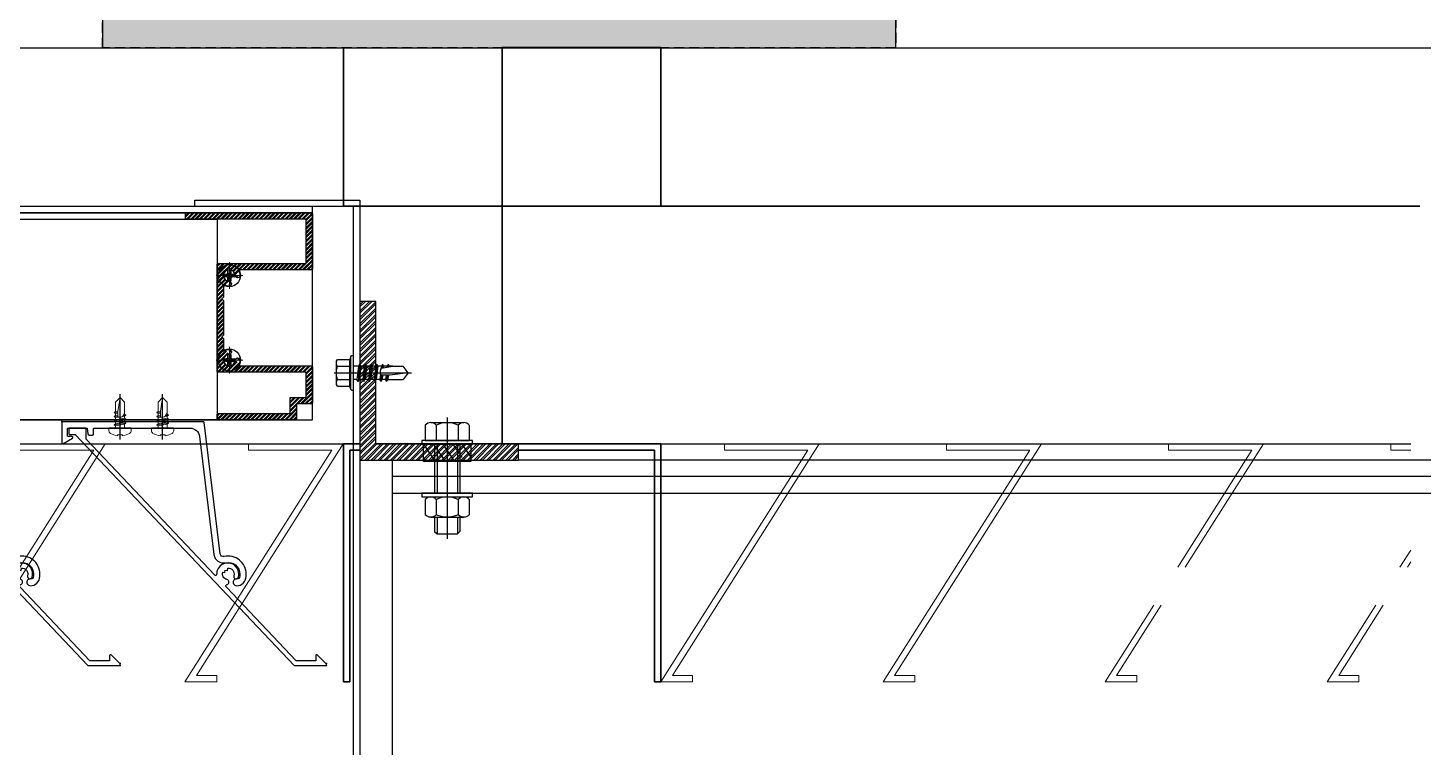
# Model space of a CAD drawing. Header units: millimetres. Extents: x 2519235 to 7246330, y 25937 to 201821.
# Drawn here: x 2726295.5 to 2726735.2, y 74143.2 to 74370 of the extents above; entities that cross this region are included whole.
import ezdxf

# ---------------------------------------------------------------- set-up
doc = ezdxf.new("R2010")
doc.units = ezdxf.units.MM
doc.set_wipeout_variables(frame=1)
for name, pattern in [('CENTER', [50.8, 31.75, -6.35, 6.35, -6.35]), ('HIDDEN', [0.375, 0.25, -0.125]), ('Xref-PLAN-106.940$0$HIDDEN2', [4.7625, 3.175, -1.5875])]:
    doc.linetypes.add(name, pattern=pattern)
for name, color, linetype in [('000 - 0_HIDE_OBJ_FRAMING_DEF_SUB_1', 7, 'Continuous'), ('000 - CONCRETE_COL_CUT_COLOR_1', 7, 'Continuous'), ('000 - CONCRETE_COL_CUT_COLOR_5', 7, 'Continuous'), ('000 - CONCRETE_COL_HATCH_', 7, 'Continuous'), ('000 - CONCRETE_COL_WIPEOUT_', 7, 'Continuous'), ('000 - STRUCTURE_STEEL_ACCESORIES_MAIN_COLOR_2', 7, 'Continuous'), ('000 - STRUCTURE_STEEL_ACCESORIES_WIPEOUT_', 7, 'Continuous'), ('010 - ASPG_ACCESSORIES_HATCH_', 7, 'Continuous'), ('010 - ASPG_ACCESSORIES_MAIN_COLOR_1', 7, 'Continuous'), ('010 - ASPG_ACCESSORIES_SUB_COLOR_2', 7, 'Continuous'), ('010 - ASPG_ACCESSORIES_SYMBOL_', 7, 'Continuous'), ('010 - ASPG_EXTR_DEF_SUB', 7, 'Continuous'), ('010 - ASPG_EXTR_MAIN_COLOR_2', 7, 'Continuous'), ('010 - ASPG_FASTERN_DEF_SUB', 7, 'Continuous'), ('010 - ASPG_FASTERN_MAIN_COLOR_1', 7, 'Continuous'), ('010 - ASPG_FASTERN_SUB_COLOR_2', 7, 'Continuous'), ('010 - ASPG_FLASHING_MAIN_COLOR_3', 7, 'Continuous'), ('010 - ASPG_FRAMING_CUT_COLOR_4', 7, 'Continuous'), ('010 - ASPG_FRAMING_HATCH_', 7, 'Continuous'), ('010 - ASPG_FRAMING_MAIN_COLOR_2', 7, 'Continuous'), ('010 - ASPG_FRAMING_SUB_COLOR_2', 7, 'Continuous'), ('010 - ASPG_FRAMING_WIPEOUT_', 7, 'Continuous'), ('_LOUVER-SB', 7, 'Continuous'), ('A-GENM', 7, 'Continuous'), ('A-GLAZ-CURT', 7, 'Continuous'), ('BOLT & SCREW', 7, 'Continuous'), ('Center Line', 7, 'CENTER'), ('Xref-PLAN-106.940$0$_Col-BOTTOM', 7, 'Xref-PLAN-106.940$0$HIDDEN2'), ('Xref-PLAN-106.940$0$_PP-Dim', 7, 'Continuous')]:
    doc.layers.add(name, color=color, linetype=linetype)
doc.layers.add('12-GRID', color=7, linetype='CENTER', lineweight=13)
doc.layers.add('SCREW', color=7, linetype='Continuous', lineweight=5)

# ---------------------------------------------------------------- blocks, each defined once
blk = doc.blocks.new('DPA_CP_Entrance Louver Grill Vertical - Louver Grill Vertical Z-27946342-ENTRANCE 1 - LOWER ROOF LEVEL PLAN')
at = {"layer": '000 - 0_HIDE_OBJ_FRAMING_DEF_SUB_1', "color": 7, "lineweight": 35}
for p, q in [((-700, 200), (-702, 200)), ((-702, 200), (-702, 127)), ((-700, 125), (-700, 200)), ((-702, 127), (-750, 127)), ((-750, 127), (-750, 125)), ((-750, 125), (-700, 125)), ((-700, 50), (-750, 50)), ((-750, 50), (-750, 0.07)), ((-700, 0.07), (-700, 50))]:
    blk.add_line(p, q, dxfattribs=at)
at = {"layer": '000 - 0_HIDE_OBJ_FRAMING_DEF_SUB_1', "color": 7}
for p, q in [((-750, 50), (-750, 125)), ((750, 125), (-750, 125)), ((750, 50), (-750, 50))]:
    blk.add_line(p, q, dxfattribs=at)
blk = doc.blocks.new('DPA_CP_Entrance Louver Grill Vertical - Louver Grill Vertical Z-27954336-ENTRANCE 1 - LOWER ROOF LEVEL PLAN')
at = {"layer": '000 - 0_HIDE_OBJ_FRAMING_DEF_SUB_1', "color": 7}
for p, q in [((202, 200), (200, 200)), ((200, 200), (200, 125)), ((200, 125), (200, 200)), ((200, 200), (202, 200)), ((202, 127), (202, 200)), ((202, 200), (202, 127)), ((250, 125), (-36.32, 125)), ((250, 125), (-36.32, 125)), ((250, 125), (-36.32, 125)), ((250, 125), (-36.32, 125)), ((200, 125), (250, 125)), ((250, 125), (200, 125)), ((250, 127), (202, 127)), ((202, 127), (250, 127)), ((250, 125), (250, 127)), ((250, 127), (250, 125)), ((250, 50), (250, 125)), ((250, 125), (250, 50)), ((250, 50), (250, 125)), ((250, 125), (250, 50)), ((-39.16, 50), (250, 50)), ((250, 50), (-39.16, 50)), ((-39.16, 50), (250, 50)), ((250, 50), (-39.16, 50)), ((200, 50), (200, 0)), ((250, 50), (200, 50)), ((200, 50), (250, 50)), ((200, 0), (200, 50)), ((250, 0), (250, 50)), ((250, 50), (250, 0)), ((200, 0), (250, 0)), ((250, 0), (200, 0))]:
    blk.add_line(p, q, dxfattribs=at)
blk = doc.blocks.new('DPA_CP_Entrance Louver Grill Vertical - Louver Grill Vertical Z-27954203-ENTRANCE 1 - LOWER ROOF LEVEL PLAN')
at = {"layer": '000 - 0_HIDE_OBJ_FRAMING_DEF_SUB_1', "color": 7}
for p, q in [((-750, 127), (-750, 125)), ((-750, 125), (-750, 127)), ((-750, 125), (-744, 125)), ((-744, 125), (-750, 125)), ((-750, 50), (-750, 125)), ((-750, 125), (-750, 50)), ((-744, 125), (-750, 125)), ((-744, 125), (-750, 125)), ((-750, 50), (-750, 125)), ((-750, 125), (-750, 50)), ((-744, 125), (-750, 125)), ((-744, 125), (-750, 125)), ((-750, 50), (-750, 0)), ((-750, 0), (-750, 50))]:
    blk.add_line(p, q, dxfattribs=at)
blk = doc.blocks.new('GM_Louver Grill Vertical Z1 - Z Profile-27954269-ENTRANCE 1 - LOWER ROOF LEVEL PLAN')
at = {"layer": '000 - 0_HIDE_OBJ_FRAMING_DEF_SUB_1', "color": 7, "lineweight": 9}
for p, q in [((3.73, 2), (50, 75)), ((50, 75), (3.73, 2)), ((50, 75), (40, 75)), ((40, 75), (40, 73)), ((40, 73), (40, 75)), ((40, 75), (50, 75)), ((46.37, 73), (0.1, 0)), ((0.1, 0), (46.37, 73)), ((40, 73), (46.37, 73)), ((46.37, 73), (40, 73)), ((0.1, 0), (30, 0)), ((30, 0), (0.1, 0)), ((30, 2), (3.73, 2)), ((3.73, 2), (30, 2)), ((30, 0), (30, 2)), ((30, 2), (30, 0))]:
    blk.add_line(p, q, dxfattribs=at)
blk = doc.blocks.new('GM_Louver Grill Vertical Z1 - Z Profile-V106-ENTRANCE 1 - LOWER ROOF LEVEL PLAN')
at = {"layer": '000 - 0_HIDE_OBJ_FRAMING_DEF_SUB_1', "color": 7, "lineweight": 9}
for p, q in [((34.7, 50.86), (50, 75)), ((50, 75), (34.7, 50.86)), ((50, 75), (40, 75)), ((40, 75), (40, 73)), ((40, 73), (40, 75)), ((40, 75), (50, 75)), ((46.37, 73), (32.34, 50.86)), ((32.34, 50.86), (46.37, 73)), ((40, 73), (46.37, 73)), ((46.37, 73), (40, 73)), ((24.73, 38.86), (0.1, 0)), ((0.1, 0), (24.73, 38.86)), ((3.73, 2), (27.1, 38.86)), ((27.1, 38.86), (3.73, 2)), ((0.1, 0), (30, 0)), ((30, 0), (0.1, 0)), ((30, 2), (3.73, 2)), ((3.73, 2), (30, 2)), ((30, 0), (30, 2)), ((30, 2), (30, 0))]:
    blk.add_line(p, q, dxfattribs=at)
blk = doc.blocks.new('GM_Louver Grill Vertical Z1 - Z Profile-V107-ENTRANCE 1 - LOWER ROOF LEVEL PLAN')
at = {"layer": '000 - 0_HIDE_OBJ_FRAMING_DEF_SUB_1', "color": 7, "lineweight": 9}
for p, q in [((34.7, 50.86), (50, 75)), ((50, 75), (34.7, 50.86)), ((50, 75), (40, 75)), ((40, 75), (40, 73)), ((40, 73), (40, 75)), ((40, 75), (50, 75)), ((46.37, 73), (32.34, 50.86)), ((32.34, 50.86), (46.37, 73)), ((40, 73), (46.37, 73)), ((46.37, 73), (40, 73)), ((23.68, 33.48), (27.1, 38.86)), ((24.73, 38.86), (23.68, 37.21)), ((23.68, 37.21), (24.73, 38.86)), ((27.1, 38.86), (23.68, 33.48)), ((30, 2), (23.68, 2)), ((23.68, 2), (30, 2)), ((23.68, 0), (30, 0)), ((30, 0), (23.68, 0)), ((30, 0), (30, 2)), ((30, 2), (30, 0))]:
    blk.add_line(p, q, dxfattribs=at)
blk = doc.blocks.new('GM_Louver Grill Vertical Z1 - Z Profile-27946408-ENTRANCE 1 - LOWER ROOF LEVEL PLAN')
at = {"layer": '000 - 0_HIDE_OBJ_FRAMING_DEF_SUB_1', "color": 7, "lineweight": 9}
for p, q in [((3.73, 2), (50, 75)), ((50, 75), (40, 75)), ((40, 75), (40, 73)), ((46.37, 73), (0.1, 0)), ((40, 73), (46.37, 73)), ((0.1, 0), (30, 0)), ((30, 2), (3.73, 2)), ((30, 0), (30, 2))]:
    blk.add_line(p, q, dxfattribs=at)
blk = doc.blocks.new('A$C7e7c92b9')
at = {"layer": 'A-GENM', "color": 7, "lineweight": 9, "rotation": 180}
for p in [(127395.18, 9933.47), (127470.18, 9933.47)]:
    blk.add_blockref('GM_Louver Grill Vertical Z1 - Z Profile-27946408-ENTRANCE 1 - LOWER ROOF LEVEL PLAN', p, dxfattribs=at)
at = {"layer": 'A-GENM', "color": 7, "rotation": 180}
for name, p in [('GM_Louver Grill Vertical Z1 - Z Profile-27954269-ENTRANCE 1 - LOWER ROOF LEVEL PLAN', (127620.18, 9933.47)), ('GM_Louver Grill Vertical Z1 - Z Profile-27954269-ENTRANCE 1 - LOWER ROOF LEVEL PLAN', (127690.18, 9933.47)), ('GM_Louver Grill Vertical Z1 - Z Profile-V106-ENTRANCE 1 - LOWER ROOF LEVEL PLAN', (127760.18, 9933.47)), ('GM_Louver Grill Vertical Z1 - Z Profile-V107-ENTRANCE 1 - LOWER ROOF LEVEL PLAN', (127830.18, 9933.47))]:
    blk.add_blockref(name, p, dxfattribs=at)
at = {"layer": 'A-GLAZ-CURT', "color": 7, "rotation": 180}
for name, p in [('DPA_CP_Entrance Louver Grill Vertical - Louver Grill Vertical Z-27946342-ENTRANCE 1 - LOWER ROOF LEVEL PLAN', (126770.18, 10058.47)), ('DPA_CP_Entrance Louver Grill Vertical - Louver Grill Vertical Z-27954203-ENTRANCE 1 - LOWER ROOF LEVEL PLAN', (126770.18, 10058.47)), ('DPA_CP_Entrance Louver Grill Vertical - Louver Grill Vertical Z-27954336-ENTRANCE 1 - LOWER ROOF LEVEL PLAN', (127770.18, 10058.47))]:
    blk.add_blockref(name, p, dxfattribs=at)
blk = doc.blocks.new('Xref-PLAN-106.940$0$_C400-250')
at = {"color": 7}
blk.add_lwpolyline([(125, 0), (125, -400), (-125, -400), (-125, 0)], close=True, dxfattribs=at)
at = {"layer": 'Defpoints', "color": 7}
for p, q in [((0, -144.1), (0, -255.9)), ((-55.9, -200), (55.9, -200))]:
    blk.add_line(p, q, dxfattribs=at)
blk = doc.blocks.new('Xref-PLAN-106.940')
at = {"layer": 'Xref-PLAN-106.940$0$_PP-Dim', "color": 7}
for p, q in [((124644.18, 10358.4), (130394.18, 10358.4)), ((124644.18, 10058.4), (130394.18, 10058.4))]:
    blk.add_line(p, q, dxfattribs=at)
at = {"layer": 'Xref-PLAN-106.940$0$_Col-BOTTOM', "color": 7}
blk.add_blockref('Xref-PLAN-106.940$0$_C400-250', (127519.18, 10458.4), dxfattribs=at)
blk = doc.blocks.new('*U3031')
at = {"color": 7}
for p, q in [((14475, -25), (-3458.59, -25)), ((-3458.59, -144.93), (-3458.59, -25)), ((-3458.59, -30.08), (14475, -30.08)), ((-3458.59, -35.39), (14475, -35.39))]:
    blk.add_line(p, q, dxfattribs=at)
blk = doc.blocks.new('W-1-PP17-ENT1_REV03_20260817-115107_UPPER_ROOF_EXPL')
at = {"color": 7}
blk.add_blockref('Xref-PLAN-106.940', (-135619.34, -23258.4), dxfattribs=at)
at = {"layer": '000 - 0_HIDE_OBJ_FRAMING_DEF_SUB_1', "color": 7}
blk.add_blockref('A$C7e7c92b9', (-135619.34, -23258.4), dxfattribs=at)
at = {"layer": '_LOUVER-SB', "color": 7}
blk.add_blockref('*U3031', (-4675.16, -13305), dxfattribs=at)
blk = doc.blocks.new('*U2952')
at = {"layer": '12-GRID', "color": 7, "linetype": 'CENTER'}
for p, q in [((0, -6.2), (0, 2.2)), ((-4.2, -2), (4.2, -2))]:
    blk.add_line(p, q, dxfattribs=at)
at = {"layer": 'BOLT & SCREW', "color": 7}
for p, q in [((-0.55, -1.77), (-1.77, -1.56)), ((-0.55, -2.23), (-1.77, -2.44)), ((-0.46, -1.77), (-0.88, -1.56)), ((-0.46, -2.23), (-0.88, -2.44)), ((-0.23, -1.45), (-0.44, -0.23)), ((-0.23, -1.54), (-0.44, -1.12)), ((-0.23, -2.46), (-0.44, -2.88)), ((-0.23, -2.55), (-0.44, -3.77)), ((0.23, -1.45), (0.44, -0.23)), ((0.23, -1.54), (0.44, -1.12)), ((0.44, -2.88), (0.23, -2.46)), ((0.23, -2.55), (0.44, -3.77)), ((0.46, -1.77), (0.88, -1.56)), ((0.46, -2.23), (0.88, -2.44)), ((0.55, -1.77), (1.77, -1.56)), ((0.55, -2.23), (1.77, -2.44))]:
    blk.add_line(p, q, dxfattribs=at)
for points in [[(-1.77, -1.56), (-0.88, -1.56, 0.414214), (-0.44, -1.12), (-0.44, -0.23), (0.44, -0.23), (0.44, -1.12, 0.414214), (0.88, -1.56), (1.77, -1.56), (1.77, -2.44), (0.88, -2.44, 0.414214), (0.44, -2.88), (0.44, -3.77), (-0.44, -3.77), (-0.44, -2.88, 0.414214), (-0.88, -2.44), (-1.77, -2.44)], [(0.23, -2.46, -0.414214), (0.46, -2.23), (0.55, -2.23), (0.55, -1.77), (0.46, -1.77, -0.414214), (0.23, -1.54), (0.23, -1.45), (-0.23, -1.45), (-0.23, -1.54, -0.414214), (-0.46, -1.77), (-0.55, -1.77), (-0.55, -2.23), (-0.46, -2.23, -0.414214), (-0.23, -2.46), (-0.23, -2.55), (0.23, -2.55)]]:
    blk.add_lwpolyline(points, format="xyb", close=True, dxfattribs=at)
blk.add_circle((0, -2), 3.5, dxfattribs=at)
blk = doc.blocks.new('000_ASPG_TYP_FILES_20260218-010703_FRAME_EXTR_')
at = {"layer": '010 - ASPG_FRAMING_HATCH_'}
h = blk.add_hatch(dxfattribs=at)
h.set_pattern_fill('ANSI32', scale=0.1, angle=180)
edge = h.paths.add_edge_path()
edge.add_line((2, 16), (2, 2))
edge.add_line((2, 2), (39.7, 2))
edge.add_arc((39.7, 1.7), 0.3, 0, 90, ccw=False)
edge.add_line((40, 1.7), (40, 0.3))
edge.add_arc((39.7, 0.3), 0.3, -90, 0, ccw=False)
edge.add_line((39.7, 0), (0.3, 0))
edge.add_arc((0.3, 0.3), 0.3, 180, 270, ccw=False)
edge.add_line((0, 0.3), (0, 17.7))
edge.add_arc((0.3, 17.7), 0.3, 90, 180, ccw=False)
edge.add_line((0.3, 18), (22.56, 18))
edge.add_arc((22.56, 18.5), 0.5, 270, 380.2095)
edge.add_arc((26.17, 19.83), 3.35, 182.0638, 200.2095, ccw=False)
edge.add_arc((23.58, 19.74), 0.76, 2.0638, 182.0638, ccw=False)
edge.add_arc((26.17, 19.83), 1.83, 182.0638, 447.9362)
edge.add_arc((26.26, 22.42), 0.76, 87.9362, 267.9362, ccw=False)
edge.add_arc((26.17, 19.83), 3.35, 69.7905, 87.9362, ccw=False)
edge.add_arc((27.5, 23.44), 0.5, 249.7905, 360)
edge.add_line((28, 23.44), (28, 26.68))
edge.add_line((28, 26.68), (28.5, 27.18))
edge.add_line((28.5, 27.18), (28, 27.68))
edge.add_line((28, 27.68), (28, 38.62))
edge.add_line((28, 38.62), (28.5, 39.12))
edge.add_line((28.5, 39.12), (28, 39.62))
edge.add_line((28, 39.62), (28, 42.86))
edge.add_arc((27.5, 42.86), 0.5, 0, 110.2095)
edge.add_arc((26.17, 46.47), 3.35, 272.0638, 290.2095, ccw=False)
edge.add_arc((26.26, 43.88), 0.76, 92.0638, 272.0638, ccw=False)
edge.add_arc((26.17, 46.47), 1.83, 272.0638, 537.9362)
edge.add_arc((23.58, 46.56), 0.76, 177.9362, 357.9362, ccw=False)
edge.add_arc((26.17, 46.47), 3.35, 159.7905, 177.9362, ccw=False)
edge.add_arc((22.56, 47.8), 0.5, 339.7905, 450)
edge.add_line((22.56, 48.3), (0.3, 48.3))
edge.add_arc((0.3, 48.6), 0.3, 180, 270, ccw=False)
edge.add_line((0, 48.6), (0, 60))
edge.add_arc((0.3, 60), 0.3, 90, 180, ccw=False)
edge.add_line((0.3, 60.3), (5, 60.3))
edge.add_line((5, 60.3), (5, 65))
edge.add_arc((5.3, 65), 0.3, 90, 180, ccw=False)
edge.add_line((5.3, 65.3), (30, 65.3))
edge.add_line((30, 65.3), (30, 63.6))
edge.add_arc((29.7, 63.6), 0.3, -90, 0, ccw=False)
edge.add_line((29.7, 63.3), (7.3, 63.3))
edge.add_arc((7.3, 63), 0.3, 90, 180)
edge.add_line((7, 63), (7, 58.3))
edge.add_line((7, 58.3), (2.3, 58.3))
edge.add_arc((2.3, 58), 0.3, 90, 180)
edge.add_line((2, 58), (2, 50.6))
edge.add_arc((2.3, 50.6), 0.3, 180, 270)
edge.add_line((2.3, 50.3), (29.7, 50.3))
edge.add_arc((29.7, 50), 0.3, 0, 90, ccw=False)
edge.add_line((30, 50), (30, 26.68))
edge.add_line((30, 26.68), (30, 16.3))
edge.add_arc((29.7, 16.3), 0.3, -90, 0, ccw=False)
edge.add_line((29.7, 16), (2, 16))
at = {"layer": '010 - ASPG_FRAMING_CUT_COLOR_4', "color": 7}
blk.add_lwpolyline([(2, 16), (2, 2), (39.7, 2, -0.414214), (40, 1.7), (40, 0.3, -0.414214), (39.7, 0), (0.3, 0, -0.414214), (0, 0.3), (0, 17.7, -0.414214), (0.3, 18), (22.56, 18, 0.52173), (23.03, 18.67, -0.079342), (22.82, 19.71, -1), (24.34, 19.76, 2.296346), (26.24, 21.66, -1), (26.29, 23.18, -0.079342), (27.33, 22.97, 0.52173), (28, 23.44), (28, 26.68), (28.5, 27.18), (28, 27.68), (28, 38.62), (28.5, 39.12), (28, 39.62), (28, 42.86, 0.52173), (27.33, 43.33, -0.079342), (26.29, 43.12, -1), (26.24, 44.64, 2.296346), (24.34, 46.54, -1), (22.82, 46.59, -0.079342), (23.03, 47.63, 0.52173), (22.56, 48.3), (0.3, 48.3, -0.414214), (0, 48.6), (0, 60, -0.414214), (0.3, 60.3), (5, 60.3), (5, 65, -0.414214), (5.3, 65.3), (30, 65.3), (30, 63.6, -0.414214), (29.7, 63.3), (7.3, 63.3, 0.414214), (7, 63), (7, 58.3), (2.3, 58.3, 0.414214), (2, 58), (2, 50.6, 0.414214), (2.3, 50.3), (29.7, 50.3, -0.414214), (30, 50), (30, 26.68), (30, 16.3, -0.414214), (29.7, 16)], format="xyb", close=True, dxfattribs=at)
at = {"color": 7}
for p in [(26.17, 48.47), (26.17, 21.83)]:
    blk.add_blockref('*U2952', p, dxfattribs=at)
blk = doc.blocks.new('PZG35-9D5')
at = {"layer": 'Center Line', "color": 7}
blk.add_line((0, 3.73), (0, -10.53), dxfattribs=at)
at = {"layer": 'SCREW', "color": 7}
for p, q in [((-1.4, 0), (-1.4, -1.09)), ((1.4, 0), (1.4, -0.59)), ((-1.85, -1.4), (1.85, -0.9)), ((-1.85, -1.4), (-1.4, -1.09)), ((-1.85, -1.4), (-1.4, -1.71)), ((-1.85, -2.7), (1.85, -2.2)), ((-1.85, -2.7), (-1.4, -2.39)), ((-1.85, -2.7), (-1.4, -3.01)), ((-1.85, -4), (-1.4, -3.69)), ((-1.85, -4), (-0.99, -3.88)), ((-1.85, -4), (-1.4, -4.31)), ((-1.4, -1.09), (1.4, -0.59)), ((-1.4, -1.71), (1.4, -1.21)), ((-1.4, -1.71), (-1.4, -2.39)), ((-1.4, -2.39), (1.4, -1.89)), ((-1.4, -3.01), (1.4, -2.51)), ((-1.4, -3.01), (-1.4, -3.69)), ((-1.4, -3.69), (-0.84, -3.59)), ((-1.4, -4.31), (-1.18, -4.27)), ((-1.4, -4.31), (-1.4, -8.1)), ((0.56, -3.34), (1.4, -3.19)), ((0.71, -3.65), (1.85, -3.5)), ((0.71, -3.93), (1.4, -3.81)), ((1.85, -0.9), (1.4, -0.59)), ((1.85, -0.9), (1.4, -1.21)), ((1.4, -1.21), (1.4, -1.89)), ((1.85, -2.2), (1.4, -1.89)), ((1.85, -2.2), (1.4, -2.51)), ((1.4, -2.51), (1.4, -3.19)), ((1.85, -3.5), (1.4, -3.19)), ((1.85, -3.5), (1.4, -3.81)), ((1.4, -3.81), (1.4, -4.49)), ((0, -9.5), (-1.4, -8.1)), ((0, -9.5), (1.4, -8.1)), ((0.71, -4.61), (1.4, -4.49)), ((0.71, -4.95), (1.85, -4.8)), ((0.71, -5.23), (1.4, -5.11)), ((1.85, -4.8), (1.4, -4.49)), ((1.85, -4.8), (1.4, -5.11)), ((1.4, -5.11), (1.4, -8.1))]:
    blk.add_line(p, q, dxfattribs=at)
blk.add_lwpolyline([(0, -9.5), (0.71, -5.23), (0.71, -3.6, 0.417657), (0.41, -3.3, 0.108102), (-0.84, -3.59), (-1.4, -4.7)], format="xyb", dxfattribs=at)
blk = doc.blocks.new('*U2951')
at = {"layer": 'SCREW', "color": 7}
blk.add_lwpolyline([(3.03, 1.78, 0.09906), (0.8, 2.55), (0.8, 2.27), (-0.8, 2.27), (-0.8, 2.55, 0.09906), (-3.03, 1.78, 0.266588), (-3.5, 0.96), (-3.5, 0.2, 0.414214), (-3.3, 0), (3.3, 0, 0.414214), (3.5, 0.2), (3.5, 0.96, 0.266588)], format="xyb", close=True, dxfattribs=at)
blk.add_blockref('PZG35-9D5', (0, 0), dxfattribs=at)
blk = doc.blocks.new('*U2950')
at = {"color": 7}
blk.add_point((0, 0), dxfattribs=at)
at = {"layer": '010 - ASPG_ACCESSORIES_MAIN_COLOR_1', "color": 7}
blk.add_lwpolyline([(-39.7, -0.6, 0.414214), (-40, -0.9), (-40, -7.37, 0.57735), (-39.65, -7.57), (-36.64, -5.83, 0.767327), (-36.79, -5.3), (-37.9, -5.3, -0.414214), (-38.2, -5), (-38.2, -2.8, -0.414214), (-38, -2.6), (-32.18, -2.6, -0.388879), (-31.98, -2.78), (-31.85, -4.34, 0.388879), (-31.35, -4.8), (-30.3, -4.8, 0.414214), (-30, -4.5), (-30, -2.9, -0.414214), (-29.7, -2.6), (0.41, -2.6, -0.378969), (3.39, -5.24), (7.95, -42.52, 0.446593), (11.62, -45.08, -0.489802), (16.08, -48.68), (16.06, -49.36, -0.18248), (15.8, -50.02, -0.267949), (15.33, -50.17, 1.122115), (15.1, -52.34, 0.405004), (18.06, -49.4), (18.08, -48.72, 0.489805), (11.16, -43.13, -0.446597), (9.94, -42.28), (4.87, -0.85, 0.364176), (4.57, -0.6)], format="xyb", close=True, dxfattribs=at)
at = {"layer": '010 - ASPG_EXTR_DEF_SUB', "color": 7}
for p in [(-40, -0.5), (43.44, -76.9), (43.44, -77.5)]:
    blk.add_point(p, dxfattribs=at)
at = {"layer": '010 - ASPG_EXTR_MAIN_COLOR_2', "color": 7}
blk.add_lwpolyline([(11.37, -48.15), (11.47, -47.44), (12.18, -47.56), (12.29, -46.79, -0.535538), (14.19, -49.17, 0.991572), (15.66, -49.58, 1.157025), (8.79, -48.77, -0.688558), (8.27, -48.99), (-17.14, -22.17), (-32.34, -6.13), (-32.34, -2.9, 0.414312), (-32.64, -2.6), (-37.54, -2.6, 0.414116), (-37.84, -2.9), (-37.84, -4.3, 0.414214), (-37.54, -4.6), (-35.99, -4.6, -0.205895), (-35.77, -4.69), (33.23, -77.5), (43.14, -77.5, 0.668179), (43.36, -76.99), (40.52, -74.15, 0.668179), (40.01, -74.36), (40.01, -76), (33.87, -76), (11.86, -52.78, -0.558354), (12.08, -51.95, 0.766275), (12.04, -50.39, -0.438583), (10.71, -48.05)], format="xyb", close=True, dxfattribs=at)
at = {"layer": 'SCREW', "color": 7, "rotation": 180}
for p in [(-21.65, -2.5), (-8.24, -2.5)]:
    blk.add_blockref('*U2951', p, dxfattribs=at)
blk = doc.blocks.new('*U3028')
at = {"color": 7}
blk.add_wipeout([(1440, 4), (60, 4), (60, 69.3), (1440, 69.3)], dxfattribs=at).dxf.layer = '010 - ASPG_FRAMING_WIPEOUT_'
at = {"layer": '010 - ASPG_FRAMING_MAIN_COLOR_2', "color": 7}
blk.add_lwpolyline([(1410, 69.3), (90, 69.3), (90, 6), (1410, 6)], close=True, dxfattribs=at)
at = {"layer": '010 - ASPG_FRAMING_SUB_COLOR_2', "color": 7}
for points in [[(1440, 4), (60, 4), (60, 69.3), (1440, 69.3)], [(60, 2), (60, 4), (1440, 4), (1440, 2)]]:
    blk.add_lwpolyline(points, close=True, dxfattribs=at)
at = {"color": 7, "xscale": -1, "rotation": 180}
for p in [(1336.03, 69.3), (1401.03, 69.3)]:
    blk.add_blockref('*U2950', p, dxfattribs=at)
at = {"color": 7, "xscale": -1}
blk.add_blockref('000_ASPG_TYP_FILES_20260218-010703_FRAME_EXTR_', (1440, 4), dxfattribs=at)
blk = doc.blocks.new('W-1-PP17-ENT1_REV02_20260416-153151_PP17_ENT1_ASPG_MAIN_LOPL')
at = {"color": 7, "xscale": -1, "rotation": 180}
blk.add_blockref('*U3028', (-9599, -13248), dxfattribs=at)
at = {"layer": '010 - ASPG_FLASHING_MAIN_COLOR_3', "color": 7}
blk.add_lwpolyline([(-8196, -13248), (-8144, -13248), (-8144, -13560), (-8054, -13560), (-8054, -13512), (-8052, -13512), (-8052, -13562), (-8146, -13562), (-8146, -13250), (-8196, -13250)], close=True, dxfattribs=at)
blk = doc.blocks.new('*U3274')
at = {"layer": '000 - CONCRETE_COL_HATCH_'}
h = blk.add_hatch(dxfattribs=at)
h.set_pattern_fill('AR-CONC', scale=0.04)
h.set_pattern_definition([(50, (500, -831306.8257), (7.28738676, -0.63756342), [0.762, -8.382]), (355, (500, -831306.826), (-1.40973686, 7.64227381), [0.6096, -6.70562337]), (100.4514447, (500.607, -831306.879), (5.877649884, 7.004710076), [0.64760035, -7.123609784]), (46.1842, (500, -831304.794), (10.84316164, -1.68169312), [1.143, -12.573]), (96.6355576, (500.904, -831304.934), (9.49616536, 9.89704498), [0.97140093, -10.68542433]), (351.1841512, (500, -831304.794), (9.49616536, 9.89704498), [0.91439868, -10.05838928]), (21, (501.016, -831305.3017), (6.06457565, -4.090607927), [0.762, -8.382]), (326, (501.016, -831305.302), (2.472081134, 7.367518645), [0.6096, -6.7056]), (71.451445, (501.5214, -831305.6426), (8.53665677, 3.276910755), [0.64760035, -7.123597504]), (37.5, (500, -831306.8257), (0.12354413, 3.382201555), [0, -6.62432, 0, -6.8072, 0, -6.731]), (7.5, (500, -831306.8257), (2.6727865, 4.007222993), [0, -3.88112, 0, -6.47192, 0, -2.5654]), (327.5, (497.7343, -831306.8257), (5.423623807, -0.22914976), [0, -2.54, 0, -7.9248, 0, -10.5156]), (317.5, (496.7183, -831306.8257), (5.925167255, 1.01705964), [0, -3.302, 0, -5.26288, 0, -7.4676])])
h.paths.add_polyline_path([(0, 0), (250, 0), (250, 400), (0, 400)])
at = {"layer": '000 - CONCRETE_COL_CUT_COLOR_1', "color": 7, "lineweight": -2}
blk.add_lwpolyline([(0, 0), (250, 0), (250, 400), (0, 400), (0, 400), (0, 400), (0, 400), (0, 400), (0, 400), (0, 400), (0, 400), (0, 400), (0, 400), (0, 400), (0, 400), (0, 400), (0, 400), (0, 400), (0, 400), (0, 400), (0, 400), (0, 400), (0, 400), (0, 400), (0, 400), (0, 400), (0, 400), (0, 400), (0, 400), (0, 400), (0, 400), (0, 400), (0, 400), (0, 400), (0, 400), (0, 400), (0, 400), (0, 400), (0, 400), (0, 400), (0, 400), (0, 400), (0, 400), (0, 400), (0, 400), (0, 400), (0, 400), (0, 400)], close=True, dxfattribs=at)
blk = doc.blocks.new('*U3382')
at = {"layer": '010 - ASPG_ACCESSORIES_SUB_COLOR_2', "color": 7}
for p, q in [((-2.08, -1.55), (-2.08, 0)), ((2.08, -1.05), (2.08, 0)), ((-2.73, -1.9), (2.73, -1.4)), ((-2.73, -1.9), (-2.08, -1.55)), ((-2.73, -1.9), (-2.08, -2.25)), ((-2.73, -3.7), (2.73, -3.2)), ((-2.73, -3.7), (-2.08, -3.35)), ((-2.73, -3.7), (-2.08, -4.05)), ((-2.08, -1.55), (2.08, -1.05)), ((-2.08, -2.25), (2.08, -1.75)), ((-2.08, -3.35), (-2.08, -2.25)), ((-2.08, -3.35), (2.08, -2.85)), ((-2.08, -4.05), (2.08, -3.55)), ((-2.08, -5.15), (-2.08, -4.05)), ((2.73, -1.4), (2.08, -1.05)), ((2.73, -1.4), (2.08, -1.75)), ((2.08, -2.85), (2.08, -1.75)), ((2.73, -3.2), (2.08, -2.85)), ((2.73, -3.2), (2.08, -3.55)), ((2.08, -4.65), (2.08, -3.55)), ((-2.73, -5.5), (2.73, -5)), ((-2.73, -5.5), (2.73, -5)), ((-2.73, -5.5), (-2.08, -5.15)), ((-2.73, -5.5), (-2.08, -5.15)), ((-2.73, -5.5), (-2.08, -5.85)), ((-2.73, -5.5), (-2.08, -5.85)), ((-2.73, -7.3), (2.73, -6.8)), ((-2.73, -7.3), (-2.08, -6.95)), ((-2.73, -7.3), (-2.08, -7.65)), ((-2.73, -9.1), (-2.08, -8.75)), ((-2.08, -5.15), (2.08, -4.65)), ((-2.08, -5.15), (2.08, -4.65)), ((-2.08, -5.85), (2.08, -5.35)), ((-2.08, -5.85), (2.08, -5.35)), ((-2.08, -6.95), (-2.08, -5.85)), ((-2.08, -6.95), (-2.08, -5.85)), ((-2.08, -6.95), (2.08, -6.45)), ((-2.08, -7.65), (2.08, -7.15)), ((-2.08, -8.75), (-2.08, -7.65)), ((-2.08, -8.75), (-1.06, -8.61)), ((0.43, -8.44), (2.08, -8.25)), ((0.71, -8.78), (2.73, -8.6)), ((2.73, -5), (2.08, -4.65)), ((2.73, -5), (2.08, -4.65)), ((2.73, -5), (2.08, -5.35)), ((2.73, -5), (2.08, -5.35)), ((2.08, -6.45), (2.08, -5.35)), ((2.08, -6.45), (2.08, -5.35)), ((2.73, -6.8), (2.08, -6.45)), ((2.73, -6.8), (2.08, -7.15)), ((2.08, -8.25), (2.08, -7.15)), ((2.73, -8.6), (2.08, -8.25)), ((2.73, -8.6), (2.08, -8.95)), ((-2.73, -9.1), (-1.57, -8.98)), ((-2.73, -9.1), (-2.08, -9.45)), ((-2.73, -10.9), (-2.08, -10.55)), ((-2.73, -10.9), (-1.84, -10.81)), ((-2.73, -10.9), (-2.08, -11.25)), ((-2.08, -9.45), (-1.63, -9.39)), ((-2.08, -10.55), (-2.08, -9.45)), ((-2.08, -10.55), (-1.8, -10.51)), ((-2.08, -11.25), (-1.91, -11.23)), ((-2.08, -12.4), (-2.08, -11.25)), ((-2.08, -12.4), (-2.08, -15.6)), ((0.71, -9.1), (2.08, -8.95)), ((0.71, -10.21), (2.08, -10.05)), ((0.71, -10.58), (2.73, -10.4)), ((0.71, -10.9), (2.08, -10.75)), ((2.08, -10.05), (2.08, -8.95)), ((2.73, -10.4), (2.08, -10.05)), ((2.73, -10.4), (2.08, -10.75)), ((2.08, -10.75), (2.08, -15.6)), ((0, -17.2), (-2.08, -15.6)), ((0, -17.2), (2.08, -15.6))]:
    blk.add_line(p, q, dxfattribs=at)
blk.add_lwpolyline([(0, -17.2), (0.71, -11.46), (0.71, -8.74, 0.417657), (0.41, -8.44, 0.070993), (-1.53, -8.73), (-2.08, -12.4)], format="xyb", dxfattribs=at)
at = {"layer": '010 - ASPG_ACCESSORIES_SYMBOL_', "color": 7, "linetype": 'CENTER'}
blk.add_line((0, 6.14), (0, -18.2), dxfattribs=at)
at = {"layer": '010 - ASPG_FASTERN_MAIN_COLOR_1', "color": 7}
for p, q in [((-4.17, 5.05), (-4.17, 1.2)), ((3.13, 5.45), (-3.13, 5.45)), ((-2.08, 5.05), (-2.08, 1.2)), ((2.08, 5.05), (2.08, 1.2)), ((4.17, 5.05), (4.17, 1.2)), ((-5.5, 0.55), (-5.5, 0)), ((5.5, 0), (-5.5, 0)), ((-5.2, 0.85), (-4.17, 1.2)), ((5.2, 0.85), (-5.2, 0.85)), ((4.17, 1.2), (-4.17, 1.2)), ((-2.58, 0.85), (-2.08, 1.2)), ((2.45, 0.85), (2.08, 1.2)), ((5.2, 0.85), (4.17, 1.2)), ((5.5, 0.55), (5.5, 0))]:
    blk.add_line(p, q, dxfattribs=at)
for centre, radius, start, end in [((-3.13, 3.89), 1.56, 48.0171, 131.9829), ((0, -0.18), 5.63, 68.2799, 111.7201), ((3.13, 3.89), 1.56, 48.0171, 131.9829), ((-5.2, 0.55), 0.3, 90, 180), ((5.2, 0.55), 0.3, 0, 90)]:
    blk.add_arc(centre, radius, start, end, dxfattribs=at)
blk = doc.blocks.new('G$C7D677D58')
at = {"layer": '010 - ASPG_FASTERN_MAIN_COLOR_1'}
h = blk.add_hatch(dxfattribs=at)
h.set_pattern_fill('ANSI35', scale=0.02, angle=280.6768, style=0)
h.set_pattern_definition([(145.676841, (67.453535, -13.0942606), (0.00281929957, 0.00412935224), []), (145.676841, (67.4500606, -13.0949156), (0.00281929957, 0.00412935224), [0.00625, -0.00125, 0, -0.00125])])
h.paths.add_polyline_path([(0.02989, 0.01545), (0.02447, 0.01545), (0.02447, 0.00055), (0.02989, 0.00055)])
at = {"layer": '010 - ASPG_FASTERN_DEF_SUB', "color": 7, "ltscale": 0.1}
blk.add_line((0.03829, 0.008), (0, 0.008, 0), dxfattribs=at)
at = {"layer": '010 - ASPG_FASTERN_MAIN_COLOR_1', "color": 7}
for p, q in [((0.00687, 0.0028, 0), (0.00687, 0.0132, 0)), ((0.01247, 0.01493, 0), (0.00767, 0.01493, 0)), ((0.01327, 0, 0), (0.01327, 0.016, 0)), ((0.01327, 0.016, 0), (0.01447, 0.016, 0)), ((0.01327, 0.0028, 0), (0.01327, 0.0132, 0)), ((0.01447, 0.016, 0), (0.01447, 0, 0)), ((0.02989, 0), (0.02989, 0.016)), ((0.02989, 0.016), (0.03109, 0.016)), ((0.03109, 0.016), (0.03109, 0)), ((0.03109, 0.00107), (0.03109, 0.01493)), ((0.03589, 0.01493), (0.03109, 0.01493)), ((0.03669, 0.0028), (0.03669, 0.0132)), ((0.0024, 0.012, 0), (0.0016, 0.0112, 0)), ((0.0016, 0.0048, 0), (0.0016, 0.0112, 0)), ((0.00687, 0.0112, 0), (0.0016, 0.0112, 0)), ((0.00687, 0.012, 0), (0.0024, 0.012, 0)), ((0.01247, 0.01146, 0), (0.00767, 0.01146, 0)), ((0.03589, 0.01146), (0.03109, 0.01146)), ((0.00687, 0.0048, 0), (0.0016, 0.0048, 0)), ((0.0024, 0.004, 0), (0.0016, 0.0048, 0)), ((0.01247, 0.00454, 0), (0.00767, 0.00454, 0)), ((0.03589, 0.00454), (0.03109, 0.00454)), ((0.00687, 0.004, 0), (0.0024, 0.004, 0)), ((0.01247, 0.00107, 0), (0.00767, 0.00107, 0)), ((0.01447, 0, 0), (0.01327, 0, 0)), ((0.03109, 0), (0.02989, 0)), ((0.03589, 0.00107), (0.03109, 0.00107))]:
    blk.add_line(p, q, dxfattribs=at)
at = {"layer": '010 - ASPG_FASTERN_MAIN_COLOR_1', "color": 7, "elevation": 0}
for points in [[(0.00767, 0.01493, 0.46188), (0.00767, 0.01146, 0.23094), (0.00767, 0.00454, 0.46188), (0.00767, 0.00107)], [(0.01247, 0.01493, -0.46188), (0.01247, 0.01146, -0.23094), (0.01247, 0.00454, -0.46188), (0.01247, 0.00107)], [(0.03589, 0.01493, -0.46188), (0.03589, 0.01146, -0.23094), (0.03589, 0.00454, -0.46188), (0.03589, 0.00107)]]:
    blk.add_lwpolyline(points, format="xyb", dxfattribs=at)
at = {"layer": '010 - ASPG_FASTERN_MAIN_COLOR_1', "color": 7}
blk.add_lwpolyline([(0.02989, 0.01545), (0.02447, 0.01545), (0.02447, 0.00055), (0.02989, 0.00055)], close=True, dxfattribs=at)
at = {"layer": '010 - ASPG_FASTERN_SUB_COLOR_2', "color": 7, "linetype": 'HIDDEN'}
for p, q in [((0.02989, 0.012), (0.01447, 0.012, 0)), ((0.02989, 0.0112), (0.01447, 0.0112, 0)), ((0.02989, 0.0048), (0.01447, 0.0048, 0)), ((0.02989, 0.004), (0.01447, 0.004, 0))]:
    blk.add_line(p, q, dxfattribs=at)

msp = doc.modelspace()

# ---------------------------------------------------------------- block references
at = {"color": 7}
msp.add_blockref('W-1-PP17-ENT1_REV03_20260817-115107_UPPER_ROOF_EXPL', (2734544.161, 87563.69), dxfattribs=at)

# ---------------------------------------------------------------- next in the draw order: block references
msp.add_blockref('W-1-PP17-ENT1_REV02_20260416-153151_PP17_ENT1_ASPG_MAIN_LOPL', (2734544.161, 87563.69), dxfattribs=at)

# ---------------------------------------------------------------- next in the draw order: block references
at = {"layer": '000 - CONCRETE_COL_CUT_COLOR_5', "color": 7}
msp.add_blockref('*U3274', (2726319.004, 74363.69), dxfattribs=at)

# ---------------------------------------------------------------- next in the draw order: wipeouts: each hides what was drawn before it
at = {"color": 7}
msp.add_wipeout([(2726450.161, 74238.69), (2726405.161, 74238.69), (2726405.161, 74283.69), (2726400.161, 74283.69), (2726400.161, 74233.69), (2726450.161, 74233.69)], dxfattribs=at).dxf.layer = '000 - STRUCTURE_STEEL_ACCESORIES_WIPEOUT_'

# ---------------------------------------------------------------- next in the draw order: hatches: boundary and pattern name
at = {"layer": '010 - ASPG_ACCESSORIES_HATCH_'}
h = msp.add_hatch(dxfattribs=at)
h.set_pattern_fill('ANSI32', scale=0.03, angle=-180)
h.set_pattern_definition([(225, (-11767863.5178, 180416.1793), (1.01027881362, -1.01027881362), []), (225, (-11767864.1913, 180416.1793), (1.01027881362, -1.01027881362), [])])
h.paths.add_polyline_path([(2726450.161, 74238.69), (2726405.161, 74238.69), (2726405.161, 74283.69), (2726400.161, 74283.69), (2726400.161, 74233.69), (2726450.161, 74233.69)])

# ---------------------------------------------------------------- next in the draw order: linework, layer by layer
at = {"layer": '000 - STRUCTURE_STEEL_ACCESORIES_MAIN_COLOR_2', "color": 7}
msp.add_lwpolyline([(2726450.161, 74238.69), (2726405.161, 74238.69), (2726405.161, 74283.69), (2726400.161, 74283.69), (2726400.161, 74233.69), (2726450.161, 74233.69)], close=True, dxfattribs=at)

# ---------------------------------------------------------------- next in the draw order: block references
at = {"color": 7, "xscale": -1, "rotation": 90}
msp.add_blockref('*U3382', (2726398.161, 74261.19), dxfattribs=at)
at = {"color": 7, "xscale": -1000, "yscale": 1000, "zscale": 1000, "rotation": 270}
msp.add_blockref('G$C7D677D58', (2726419.661, 74208.798), dxfattribs=at)

doc.saveas('drawing.dxf')
